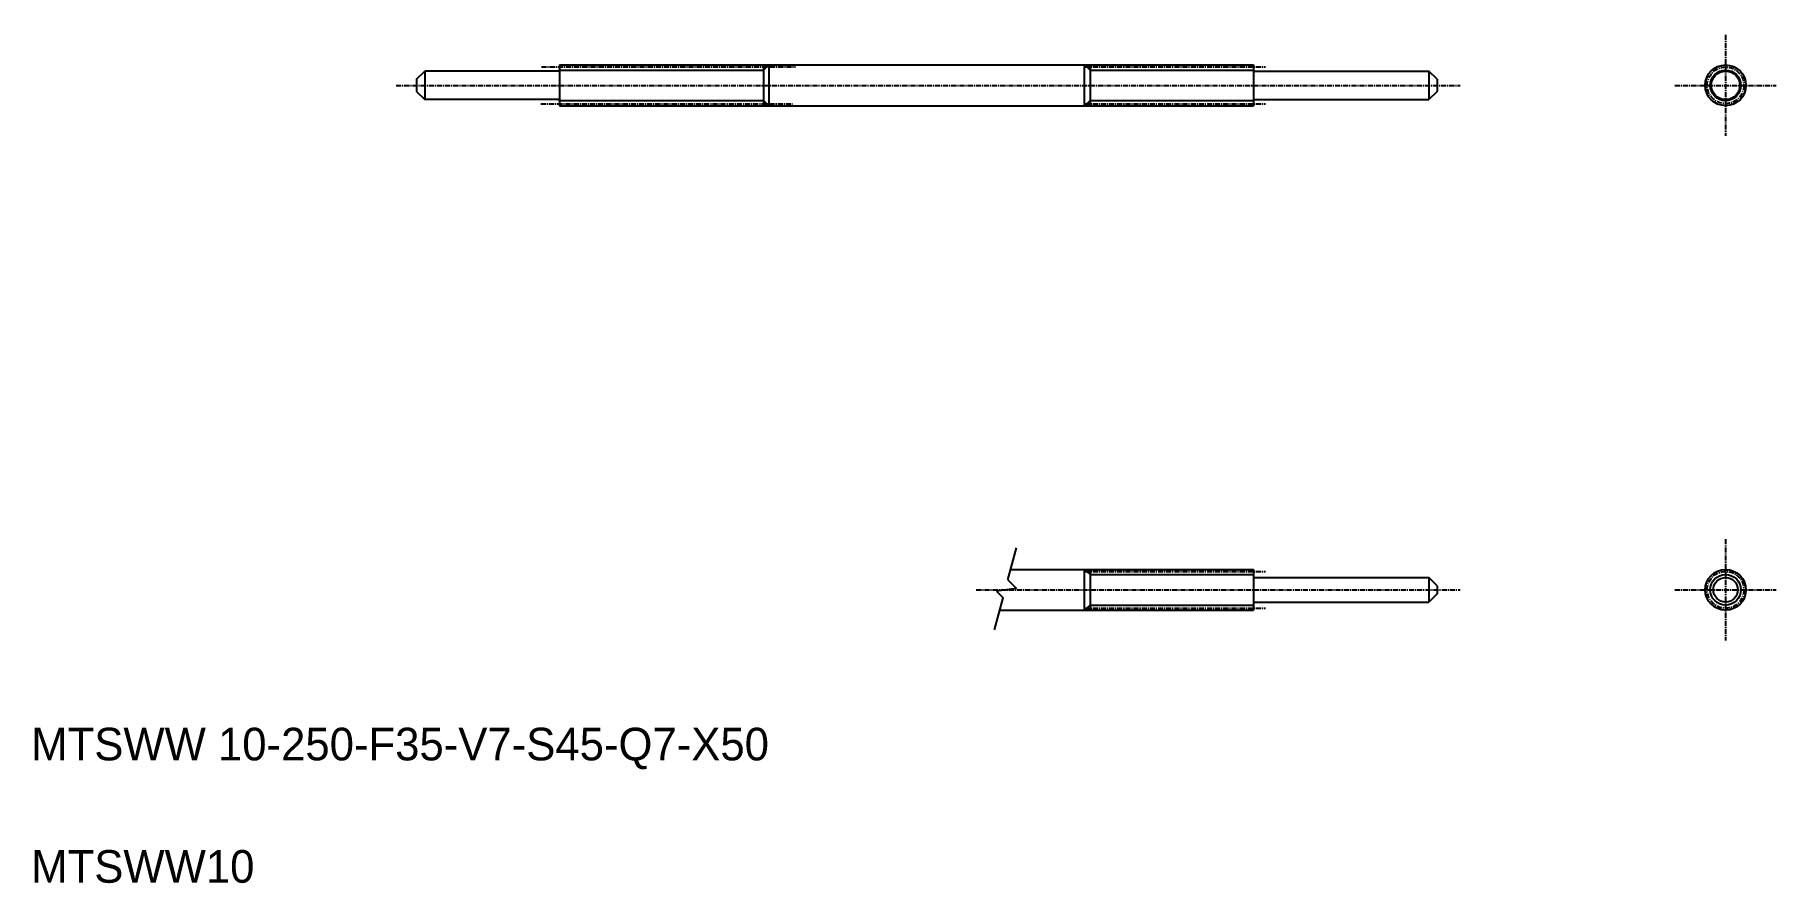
# Model space of a CAD drawing. Extents: x 144 to 571, y 197 to 405.
import ezdxf

# ---------------------------------------------------------------- set-up
doc = ezdxf.new("R2010")
doc.units = 0
doc.linetypes.add('CENTER', pattern=[2, 1.25, -0.25, 0.25, -0.25])
doc.layers.get('0').update_dxf_attribs({"linetype": 'CONTINUOUS'})
doc.layers.add('CENTER', color=1, linetype='CENTER')

msp = doc.modelspace()

# ---------------------------------------------------------------- linework, layer by layer
at = {"color": 7, "linetype": 'CONTINUOUS'}
for p, q in [((272.83, 397.81), (442.83, 397.81)), ((272.83, 397.81), (272.83, 387.81)), ((322.83, 397.81), (322.83, 387.81)), ((324.19, 387.81), (324.19, 397.81)), ((401.46, 387.81), (401.46, 397.81)), ((402.83, 397.81), (402.83, 387.81)), ((442.83, 397.81), (442.83, 387.81)), ((237.83, 394.31), (239.83, 396.31)), ((237.83, 394.31), (237.83, 391.31)), ((272.53, 396.31), (239.83, 396.31)), ((239.83, 396.31), (239.83, 389.31)), ((443.13, 396.31), (485.83, 396.31)), ((485.83, 396.31), (485.83, 389.31)), ((487.83, 394.31), (485.83, 396.31)), ((487.83, 394.31), (487.83, 391.31)), ((237.83, 391.31), (239.83, 389.31)), ((272.53, 389.31), (239.83, 389.31)), ((443.13, 389.31), (485.83, 389.31)), ((487.83, 391.31), (485.83, 389.31)), ((272.83, 387.81), (442.83, 387.81)), ((315.33, 387.81), (315.33, 387.81)), ((357.83, 387.81), (357.83, 387.81)), ((383.38, 274.13), (442.83, 274.13)), ((401.46, 264.13), (401.46, 274.13)), ((402.83, 274.13), (402.83, 264.13)), ((442.83, 274.13), (442.83, 264.13)), ((443.13, 272.13), (485.83, 272.13)), ((487.83, 270.13), (485.83, 272.13)), ((485.83, 272.13), (485.83, 266.13)), ((487.83, 270.13), (487.83, 268.13)), ((443.13, 266.13), (485.83, 266.13)), ((487.83, 268.13), (485.83, 266.13)), ((380.7, 264.13), (442.83, 264.13))]:
    msp.add_line(p, q, dxfattribs=at)
at = {"color": 3, "linetype": 'CONTINUOUS'}
for p, q in [((322.83, 396.56), (324.19, 397.81)), ((402.83, 396.56), (401.46, 397.81)), ((272.83, 396.56), (322.83, 396.56)), ((402.83, 396.56), (442.83, 396.56)), ((272.83, 389.06), (322.83, 389.06)), ((322.83, 389.06), (324.19, 387.81)), ((402.83, 389.06), (401.46, 387.81)), ((402.83, 389.06), (442.83, 389.06)), ((382.69, 271.56), (384.8, 279.44)), ((402.83, 272.88), (401.46, 274.13)), ((384.79, 269.45), (379.88, 268.82)), ((379.88, 268.82), (381.52, 267.18)), ((382.69, 271.56), (384.79, 269.45)), ((402.83, 272.88), (442.83, 272.88)), ((379.4, 259.3), (381.52, 267.18)), ((402.83, 265.38), (401.46, 264.13)), ((402.83, 265.38), (442.83, 265.38))]:
    msp.add_line(p, q, dxfattribs=at)
at = {"color": 7, "linetype": 'CONTINUOUS'}
for centre, radius in [((558.51, 392.81), 5), ((558.51, 392.81), 3.5), ((558.51, 269.13), 5), ((558.51, 269.13), 3)]:
    msp.add_circle(centre, radius, dxfattribs=at)
at = {"color": 3, "linetype": 'CONTINUOUS'}
for centre in [(558.51, 392.81), (558.51, 269.13)]:
    msp.add_circle(centre, 3.75, dxfattribs=at)
at = {"color": 7, "linetype": 'CONTINUOUS'}
for centre, start, end in [((272.53, 396.61), 270, 360), ((443.13, 396.61), 180, 270), ((272.53, 389.01), 360, 90), ((443.13, 389.01), 90, 180), ((443.13, 272.43), 180, 270), ((443.13, 265.83), 90, 180)]:
    msp.add_arc(centre, 0.3, start, end, dxfattribs=at)
at = {"layer": 'CENTER', "color": 1, "linetype": 'CENTER'}
for p, q in [((558.51, 405.2), (558.51, 380.41)), ((268.43, 397.31), (330.63, 397.31)), ((401.47, 397.31), (445.83, 397.31)), ((232.83, 392.81), (493.5, 392.81)), ((546.11, 392.81), (570.91, 392.81)), ((268.3, 388.31), (329.94, 388.31)), ((401.47, 388.31), (445.83, 388.31)), ((558.51, 281.53), (558.51, 256.74)), ((401.47, 273.63), (445.83, 273.63)), ((374.96, 269.13), (493.5, 269.13)), ((546.11, 269.13), (570.91, 269.13)), ((401.47, 264.63), (445.83, 264.63))]:
    msp.add_line(p, q, dxfattribs=at)
for centre in [(558.51, 392.81), (558.51, 269.13)]:
    msp.add_circle(centre, 4.5, dxfattribs=at)

# ---------------------------------------------------------------- texts
at = {"color": 7, "linetype": 'CONTINUOUS'}
for s, p in [('MTSWW 10-250-F35-V7-S45-Q7-X50', (143.43, 227.31)), ('MTSWW10', (143.43, 197.31))]:
    msp.add_text(s, height=8, dxfattribs=at).set_placement(p)

doc.saveas('drawing.dxf')
